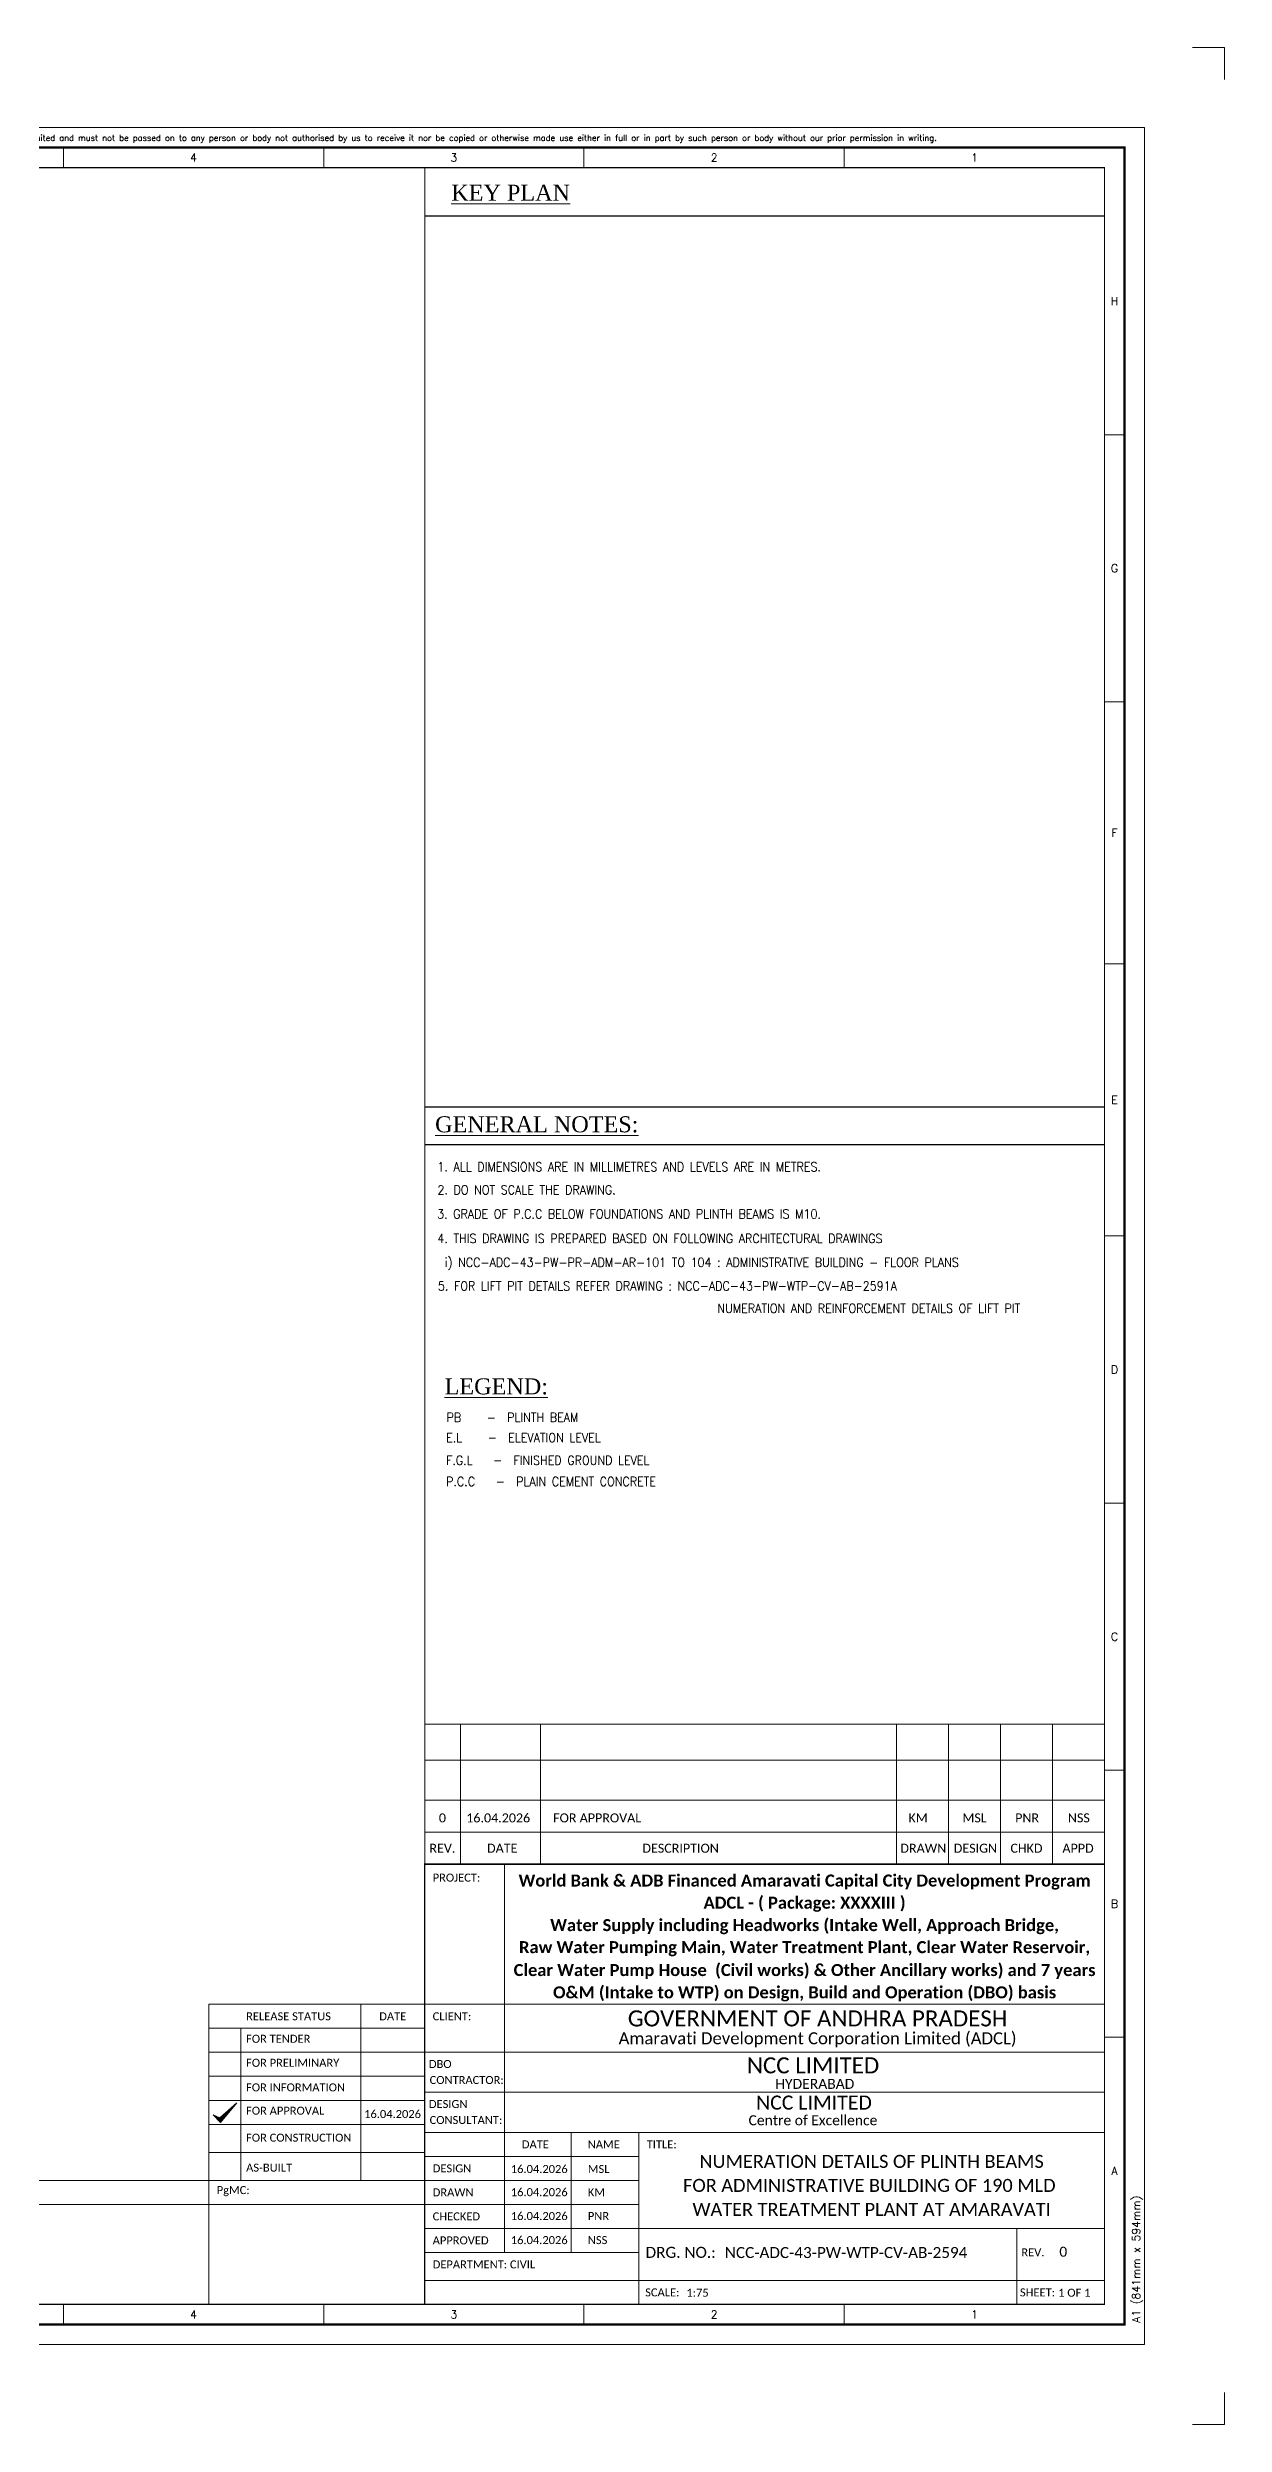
# Model space of a CAD drawing. Header units: millimetres. Extents: x 423806 to 486881, y 1786979 to 1831529.
# Drawn here: x 464808 to 486881, y 1786979 to 1831529 of the extents above; entities that cross this region are included whole.
import ezdxf
from ezdxf.enums import TextEntityAlignment as Align

# ---------------------------------------------------------------- set-up
doc = ezdxf.new("R2010")
doc.units = ezdxf.units.MM
doc.header["$LTSCALE"] = 150
doc.layers.get('0').update_dxf_attribs({"lineweight": 13})
doc.layers.add('A-WALL-PATT', color=7, linetype='Continuous')
for name, color, linetype, lineweight in [('DIM', 7, 'Continuous', 13), ('TEXT', 7, 'Continuous', 13), ('Title', 7, 'Continuous', 20)]:
    doc.layers.add(name, color=color, linetype=linetype, lineweight=lineweight)
doc.styles.add('cal', font='calibrib.ttf')
doc.styles.add('CALIBRI', font='calibri.ttf')
doc.styles.add('ncc', font='calibri.ttf', dxfattribs={"height": 2})
doc.styles.add('RS', font='romans.shx', dxfattribs={"width": 0.8})
doc.styles.add('trs', font='times.ttf', dxfattribs={"height": 2})

# ---------------------------------------------------------------- blocks, each defined once
blk = doc.blocks.new('ADCL(P43)-AP-A1-L')
at = {"layer": 'A-WALL-PATT'}
h = blk.add_hatch(color=256, dxfattribs=at)
h.dxf.hatch_style = 1
h.paths.add_polyline_path([(594.03, 80.36), (589.77, 76.66), (588.14, 77.34), (589.92, 75.5)])
blk.add_lwpolyline([(588.14, 77.34), (589.92, 75.5), (594.03, 80.36), (589.77, 76.66), (588.14, 77.34)])
at = {"layer": 'Title'}
for p, q in [((641, 175), (811, 175)), ((641, 175), (641, 140)), ((650, 175), (650, 140)), ((670, 175), (670, 140)), ((759, 175), (759, 140)), ((772, 175), (772, 140)), ((785, 175), (785, 140)), ((798, 175), (798, 140)), ((641, 148), (811, 148)), ((587, 61), (587, 105)), ((641, 105), (587, 105)), ((625, 61), (625, 105)), ((641, 99), (587, 99)), ((587, 30), (587, 61))]:
    blk.add_line(p, q, dxfattribs=at)
at = {"layer": 'Title', "color": 8, "lineweight": 5}
for p, q in [((641, 166), (811, 166)), ((641, 156), (811, 156)), ((641, 93), (587, 93)), ((641, 87), (587, 87)), ((641, 81), (587, 81)), ((641, 75), (587, 75)), ((641, 68), (587, 68)), ((641, 67), (694.52, 67)), ((641, 61), (694.52, 61)), ((641, 55), (694.52, 55)), ((641, 49), (694.52, 49)), ((641, 36), (694.52, 36))]:
    blk.add_line(p, q, dxfattribs=at)
at = {"layer": 'Title', "lineweight": 13}
for p, q in [((661, 73), (661, 140)), ((641, 105), (811, 105)), ((595, 61), (595, 99)), ((641, 93), (811, 93)), ((641, 93), (811, 93)), ((641, 83), (811, 83)), ((641, 73), (811, 73)), ((641, 73), (811, 73)), ((661, 43), (661, 73)), ((677.61, 43), (677.61, 73)), ((694.52, 36), (694.52, 73)), ((694.52, 49), (811, 49)), ((789.11, 36), (789.11, 49)), ((641, 43), (694.52, 43)), ((694.52, 30), (694.52, 36)), ((694.52, 36), (811, 36)), ((789.11, 30), (789.11, 36))]:
    blk.add_line(p, q, dxfattribs=at)
at = {"layer": 'Title', "color": 2, "lineweight": 5}
for points in [[(841, 586), (841, 594), (833, 594)], [(833, 0), (841, 0), (841, 8)]]:
    blk.add_lwpolyline(points, dxfattribs=at)
at = {"layer": 'Title', "color": 8}
blk.add_lwpolyline([(20, 574), (821, 574), (821, 20), (20, 20)], close=True, dxfattribs=at)
at = {"layer": 'Title', "color": 5, "const_width": 0.6}
blk.add_lwpolyline([(25, 569), (816, 569), (816, 25), (25, 25)], close=True, dxfattribs=at)
at = {"layer": 'Title', "color": 8, "const_width": 0.25}
for points in [[(550.67, 569), (550.67, 564)], [(615.75, 569), (615.75, 564)], [(680.83, 569), (680.83, 564)], [(745.92, 569), (745.92, 564)], [(816, 497.25), (811, 497.25)], [(816, 430.5), (811, 430.5)], [(816, 430.5), (811, 430.5)], [(816, 365), (811, 365)], [(816, 297), (811, 297)], [(816, 230.25), (811, 230.25)], [(816, 163.5), (811, 163.5)], [(816, 96.75), (811, 96.75)], [(550.67, 25), (550.67, 30)], [(615.75, 25), (615.75, 30)], [(680.83, 25), (680.83, 30)], [(745.92, 25), (745.92, 30)]]:
    blk.add_lwpolyline(points, dxfattribs=at)
at = {"layer": 'Title', "color": 1, "const_width": 0.3}
blk.add_lwpolyline([(30, 564), (811, 564), (811, 30), (30, 30)], close=True, dxfattribs=at)
at = {"layer": 'Title', "const_width": 0.373}
blk.add_lwpolyline([(811, 140), (641, 140), (641, 30)], dxfattribs=at)
at = {"layer": 'Title'}
for points in [[(641, 61), (533, 61)], [(641, 55), (533, 55)]]:
    blk.add_lwpolyline(points, dxfattribs=at)
at = {"layer": 'TEXT', "style": 'RS'}
blk.add_text('This drawing is the property of NCC Limited and must not be passed on to any person or body not authorised by us to receive it nor be copied or otherwise made use either in full or in part by such person or body without our prior permission in writing.', height=1.5, dxfattribs=at).set_placement((503.54, 570.67))
for s, p in [('4', (583.21, 566.5)), ('3', (648.29, 566.5)), ('2', (713.38, 566.5)), ('1', (778.46, 566.5)), ('H', (813.5, 530.62)), ('G', (813.5, 463.87)), ('F', (813.5, 397.75)), ('E', (813.5, 331)), ('D', (813.5, 263.62)), ('C', (813.5, 196.87)), ('B', (813.5, 130.12)), ('A', (813.5, 63.37)), ('4', (583.21, 27.5)), ('3', (648.29, 27.5)), ('2', (713.38, 27.5)), ('1', (778.46, 27.5))]:
    blk.add_text(s, height=2, dxfattribs=at).set_placement(p, align=Align.MIDDLE)
at = {"layer": 'Title', "lineweight": 13, "style": 'CALIBRI'}
for s, p in [('0', (645.44, 151.58)), ('REV.', (645.44, 144)), ('DATE', (660.39, 144)), ('DESCRIPTION', (705, 144)), ('DRAWN', (765.68, 144)), ('DESIGN', (778.71, 144)), ('CHKD', (791.49, 144)), ('APPD', (804.38, 144))]:
    blk.add_text(s, height=2.25, dxfattribs=at).set_placement(p, align=Align.MIDDLE_CENTER)
for s, height, p in [('16.04.2026', 2.25, (651.39, 151.58)), ('FOR APPROVAL', 2.25, (673.13, 151.58)), ('KM', 2.25, (761.97, 151.58)), ('MSL', 2.25, (775.46, 151.58)), ('PNR', 2.25, (788.66, 151.58)), ('NSS', 2.25, (801.84, 151.58)), ('PROJECT:', 2, (643, 136.66)), ('RELEASE STATUS', 2, (596.35, 102)), ('DATE', 2, (629.64, 102)), ('CLIENT:', 2, (643, 102)), ('FOR TENDER', 2, (596.35, 96.38)), ('FOR PRELIMINARY', 2, (596.35, 90.38)), ('FOR INFORMATION', 2, (596.35, 84.23)), ('FOR APPROVAL', 2, (596.35, 78.41)), ('16.04.2026', 2, (625.86, 77.58)), ('FOR CONSTRUCTION', 2, (596.35, 71.67)), ('DATE', 2, (665.3, 70)), ('NAME', 2, (681.78, 70)), ('TITLE:', 2, (696.52, 70)), ('AS-BUILT', 2, (596.35, 64.18)), ('DESIGN', 2, (643, 64)), ('DRAWN', 2, (643, 58)), ('CHECKED', 2, (643, 52)), ('APPROVED', 2, (643, 46)), ('REV.', 2, (790.2, 43.01)), ('DEPARTMENT: CIVIL', 2, (643, 40)), ('SCALE: ', 2, (696.14, 33)), ('SHEET:', 2, (789.85, 33))]:
    blk.add_text(s, height=height, dxfattribs=at).set_placement(p, align=Align.MIDDLE_LEFT)
at = {"layer": 'Title', "linetype": 'Continuous', "lineweight": 13}
for s, height, style, p in [('World Bank & ADB Financed Amaravati Capital City Development Program', 3, 'cal', (736, 135.66)), ('ADCL - ( Package: XXXXIII )', 3, 'cal', (736, 130.21)), ('Water Supply including Headworks (Intake Well, Approach Bridge,', 3, 'cal', (736, 124.61)), ('Raw Water Pumping Main, Water Treatment Plant, Clear Water Reservoir,', 3, 'cal', (736, 119.01)), ('Clear Water Pump House  (Civil works) & Other Ancillary works) and 7 years', 3, 'cal', (736, 113.41)), ('O&M (Intake to WTP) on Design, Build and Operation (DBO) basis', 3, 'cal', (736, 107.81)), ('GOVERNMENT OF ANDHRA PRADESH', 4, 'CALIBRI', (739.25, 101.47)), ('Amaravati Development Corporation Limited (ADCL)', 3, 'CALIBRI', (739.25, 96.34))]:
    blk.add_text(s, height=height, dxfattribs=dict(at, style=style)).set_placement(p, align=Align.MIDDLE)
at = {"layer": 'Title', "lineweight": 13, "style": 'CALIBRI'}
for s, height, p in [('DBO', 2, (642.05, 89.08)), ('CONTRACTOR:', 2, (642.24, 85.08)), ('DESIGN', 2, (642.05, 79.08)), ('NCC LIMITED', 3.5, (723.87, 78.69)), ('CONSULTANT:', 2, (642.24, 75.08))]:
    blk.add_text(s, height=height, dxfattribs=at).set_placement(p)
at = {"layer": 'Title', "style": 'CALIBRI'}
for s, height, p in [('NCC LIMITED', 4, (738.12, 89.74)), ('HYDERABAD', 2.5, (738.55, 85.12))]:
    blk.add_text(s, height=height, dxfattribs=at).set_placement(p, align=Align.MIDDLE_CENTER)
blk.add_text('Centre of Excellence', height=2.5, dxfattribs=at).set_placement((721.99, 74.77))
blk.add_text('PgMC:', height=2, dxfattribs=at).set_placement((589, 58.57), align=Align.MIDDLE_LEFT)
at = {"layer": 'Title', "lineweight": 13, "style": 'RS'}
blk.add_text('A1 (841mm x 594mm)', height=2, rotation=90, dxfattribs=at).set_placement((818.89, 25.39), align=Align.MIDDLE_LEFT)
at = {"layer": 'Title', "lineweight": 35, "style": 'CALIBRI'}
blk.add_text('DRG. NO.:', height=2.75, dxfattribs=at).set_placement((696.24, 43.01), align=Align.MIDDLE_LEFT)
at = {"layer": 'Title', "style": 'ncc'}
for tag, height, p in [('TITLE-1', 3.25, (752.76, 65.74)), ('TITLE-2', 3.25, (752.76, 59.74)), ('TITLE-3', 3.25, (752.76, 53.74)), ('REV', 2.5, (800.69, 43.17))]:
    blk.add_attdef(tag, text='', height=height, dxfattribs=at).set_placement(p, align=Align.MIDDLE)
for tag, height, p in [('DSGN-DT', 2, (662.54, 63.84)), ('DSGN', 2, (681.8, 63.84)), ('DRAW-DT', 2, (662.54, 58.05)), ('DRAW', 2, (681.8, 58.05)), ('CHKD-DT', 2, (662.54, 52.09)), ('CHKD', 2, (681.8, 52.09)), ('APPD-DT', 2, (662.54, 46.07)), ('APPD', 2, (681.8, 46.07)), ('DRG-1', 2.75, (715.1, 42.96)), ('SCALE', 2, (706.44, 32.92)), ('SHEET', 2, (799.41, 32.92))]:
    blk.add_attdef(tag, text='', height=height, dxfattribs=at).set_placement(p, align=Align.MIDDLE_LEFT)

msp = doc.modelspace()

# ---------------------------------------------------------------- linework, layer by layer
at = {"lineweight": 25}
for p, q in [((471881.2, 1828373.6), (484631.2, 1828373.6)), ((471881.2, 1811675.8), (484631.2, 1811675.8)), ((471881.2, 1810968.7), (484631.2, 1810968.7))]:
    msp.add_line(p, q, dxfattribs=at)
at = {"layer": 'DIM'}
msp.add_lwpolyline([(471881.2, 1799671.7), (471881.2, 1829279.4)], dxfattribs=at)

# ---------------------------------------------------------------- block references
at = {"layer": 'Title', "linetype": 'ByBlock', "xscale": 75, "yscale": 75, "zscale": 75}
msp.add_blockref('ADCL(P43)-AP-A1-L', (423806.2, 1786979.4), dxfattribs=at).add_auto_attribs({'TITLE-1': 'NUMERATION DETAILS OF PLINTH BEAMS', 'TITLE-2': 'FOR ADMINISTRATIVE BUILDING OF 190 MLD ', 'TITLE-3': 'WATER TREATMENT PLANT AT AMARAVATI', 'DSGN': 'MSL', 'DRAW': 'KM', 'CHKD': 'PNR', 'APPD': 'NSS', 'DSGN-DT': '16.04.2026', 'DRAW-DT': '16.04.2026', 'CHKD-DT': '16.04.2026', 'APPD-DT': '16.04.2026', 'DRG-1': ' NCC-ADC-43-PW-WTP-CV-AB-2594', 'REV': '0', 'SCALE': '1:75', 'SHEET': '1 OF 1'})

# ---------------------------------------------------------------- texts
at = {"layer": 'TEXT', "color": 1, "style": 'trs'}
for s, p in [('%%UKEY PLAN', (473493.6, 1828810.3)), ('%%UGENERAL NOTES:', (473983.3, 1811346.6))]:
    msp.add_text(s, height=300, dxfattribs=at).set_placement(p, align=Align.MIDDLE)
at = {"layer": 'TEXT', "style": 'RS', "width": 0.9}
for s, p in [('1. ALL DIMENSIONS ARE IN MILLIMETRES AND LEVELS ARE IN METRES.', (472120.4, 1810466.4)), ('2. DO NOT SCALE THE DRAWING.', (472120.4, 1810034)), ('3. GRADE OF P.C.C BELOW FOUNDATIONS AND PLINTH BEAMS IS M10.', (472113.8, 1809583.5)), ('4. THIS DRAWING IS PREPARED BASED ON FOLLOWING ARCHITECTURAL DRAWINGS', (472119.1, 1809123.3)), ('    i) NCC-ADC-43-PW-PR-ADM-AR-101 TO 104 : ADMINISTRATIVE BUILDING - FLOOR PLANS', (471802.5, 1808674.4)), ('5. FOR LIFT PIT DETAILS REFER DRAWING : NCC-ADC-43-PW-WTP-CV-AB-2591A', (472129.7, 1808233.6)), ('NUMERATION AND REINFORCEMENT DETAILS OF LIFT PIT', (477370.5, 1807813.2)), ('PB    -  PLINTH BEAM', (472290.6, 1805768.8)), ('E.L    -  ELEVATION LEVEL', (472282.3, 1805390.5)), ('F.G.L   -  FINISHED GROUND LEVEL', (472282.3, 1804965.9)), ('P.C.C   -  PLAIN CEMENT CONCRETE', (472282.3, 1804567.5))]:
    msp.add_text(s, height=170, dxfattribs=at).set_placement(p)
at = {"layer": 'TEXT', "color": 1, "style": 'trs'}
msp.add_text('%%ULEGEND:', height=300, dxfattribs=at).set_placement((472255.6, 1806286.2))

doc.saveas('drawing.dxf')
